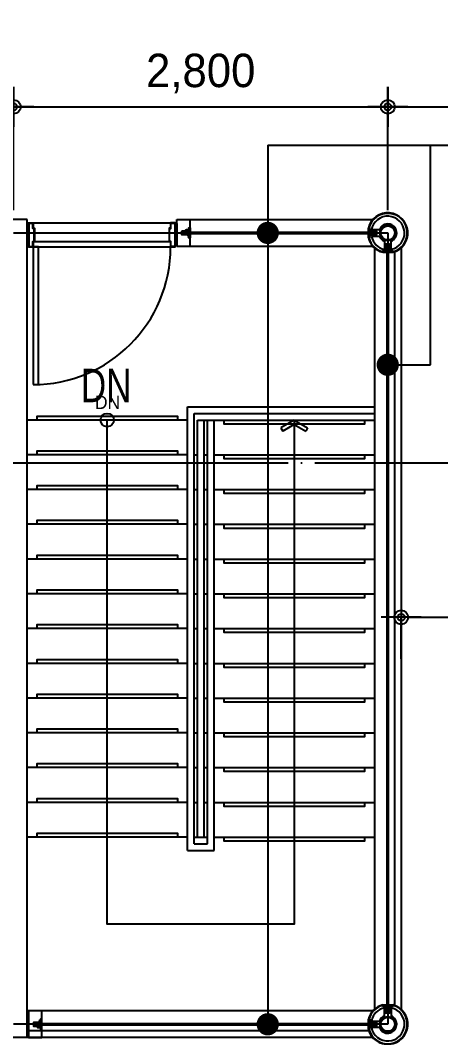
# Model space of a CAD drawing. Header units: millimetres. Extents: x 0 to 1390178, y 0 to 110113.
# Drawn here: x 528432 to 531578, y 32381 to 39991 of the extents above; entities that cross this region are included whole.
import ezdxf
from ezdxf.enums import TextEntityAlignment as Align
from ezdxf.xclip import XClip

# ---------------------------------------------------------------- set-up
doc = ezdxf.new("R2018")
doc.units = ezdxf.units.MM
doc.header["$LTSCALE"] = 100
doc.header["$XCLIPFRAME"] = 0
for name, pattern in [('X - 평면도$0$CEN', [62, 60, -1, 0, -1]), ('X - 평면도$0$CENTER2', [1.125, 0.75, -0.125, 0.125, -0.125]), ('X - 평면도$0$H2', [2, 1, -1])]:
    doc.linetypes.add(name, pattern=pattern)
doc.layers.get('DEFPOINTS').update_dxf_attribs({"color": 145})
for name, color, linetype in [('AA-XXXX-TEXT', 3, 'Continuous'), ('DIM', 7, 'Continuous'), ('SYM', 7, 'Continuous'), ('X - SHEET$0$AA-BORD-TEXT', 3, 'Continuous'), ('X - 평면도$0$A-sealant', 242, 'Continuous'), ('X - 평면도$0$A-SHU', 3, 'X - 평면도$0$H2'), ('X - 평면도$0$AA-SSXM-STRS', 4, 'Continuous'), ('X - 평면도$0$AA-WAXM-CONC', 2, 'Continuous'), ('X - 평면도$0$AA-XXXX-CNTL', 1, 'X - 평면도$0$CEN'), ('X - 평면도$0$AA-XXXX-FINL', 6, 'Continuous'), ('X - 평면도$0$AA-XXXX-SYMB', 7, 'Continuous'), ('X - 평면도$0$CEN', 1, 'X - 평면도$0$CEN'), ('X - 평면도$0$셔터', 4, 'Continuous')]:
    doc.layers.add(name, color=color, linetype=linetype)
doc.layers.add('X - 평면도$0$A-door', color=4, linetype='Continuous', lineweight=25)
doc.layers.add('X - 평면도$0$A-GUIDE TEXT', color=67, linetype='Continuous', plot=False)
doc.layers.add('X - 평면도$0$DEFPOINT', color=163, linetype='Continuous', plot=False)
doc.styles.add('HAUD01', font='Dotum.ttf')
doc.styles.get("Standard").update_dxf_attribs({"font": 'Dotum.ttf'})
doc.styles.add('X - SHEET$0$HAUD01', font='Dotum.ttf')
doc.styles.add('X - 평면도$0$HAUD01', font='Dotum.ttf')
doc.dimstyles.new('HAUD-80', dxfattribs={"dimscale": 100, "dimtxt": 2.5, "dimasz": 0.5, "dimexe": 0, "dimexo": 1.5, "dimgap": 1, "dimtad": 1, "dimdec": 0, "dimdsep": 46, "dimlunit": 6, "dimtxsty": 'HAUD01', "dimblk": 'Z_DOT', "dimcen": 2.5, "dimdle": 1.5, "dimclrd": 7, "dimclre": 7, "dimclrt": 4, "dimadec": 0, "dimazin": 0, "dimtfac": 1, "dimtdec": 0, "dimtix": 1, "dimtmove": 2, "dimatfit": 3, "dimfxl": 1, "dimtvp": 1, "dimtolj": 1, "dimtzin": 0, "dimarcsym": 0})

# ---------------------------------------------------------------- blocks, each defined once
blk = doc.blocks.new('X - SHEET$0$HAUDsheetV')
at = {"layer": 'X - SHEET$0$AA-BORD-TEXT', "color": 3, "style": 'X - SHEET$0$HAUD01'}
for tag, p in [('PJCode', (786, 567.935)), ('작성자', (786.112, 194.824)), ('검토자', (786.112, 181.824)), ('최종검토자', (786.112, 168.824)), ('승인자', (786.112, 155.824)), ('일자', (786.832, 144.018)), ('개정번호', (812, 65.92))]:
    blk.add_attdef(tag, text='', height=3, dxfattribs=at).set_placement(p, align=Align.MIDDLE_CENTER)
at = {"layer": 'X - SHEET$0$AA-BORD-TEXT', "color": 3, "lineweight": 30, "flags": 104}
blk.add_attdef('PJTitle', text='', height=4, dxfattribs=at).set_placement((787.248, 536.622), align=Align.MIDDLE_CENTER)
blk = doc.blocks.new('X - SHEET')
ref = blk.add_blockref('X - SHEET$0$HAUDsheetV', (-100, 0), dxfattribs=dict(xscale=100, yscale=100, zscale=100))
lines = blk.add_mtext('중랑구 상봉동 116-49번지 일원 2030 청년주택 \\P신축공사', dxfattribs={"layer": 'X - SHEET$0$AA-BORD-TEXT', "color": 3, "insert": (78624.8, 53662.2), "char_height": 5056.517, "attachment_point": 1})
ref.add_attrib('PJTitle', '', (78624.8, 53662.2), dxfattribs={"flags": 104}).embed_mtext(lines)
blk = doc.blocks.new('X - 평면도$0$arrow1')
for p, q in [((0, 0), (0.286, 0.501)), ((0.165, 0), (0.41, 0.429)), ((0.286, 0.501), (0.41, 0.43)), ((0, 0), (0.286, -0.501)), ((0.165, 0), (0.41, -0.429)), ((0.286, -0.501), (0.41, -0.43))]:
    blk.add_line(p, q)
blk = doc.blocks.new('X - 평면도$0$2F PL')
at = {"layer": 'X - 평면도$0$AA-WAXM-CONC'}
for p, q in [((-38907.2, 21190.9), (-39107.2, 21190.9)), ((-38907.2, 15070.9), (-38907.2, 21190.9)), ((-38907.2, 15070.9), (-40427.2, 15070.9))]:
    blk.add_line(p, q, dxfattribs=at)
blk = doc.blocks.new('X - 평면도$0$A$C2190af07')
blk.add_circle((52.5, 25.1), 6.85)
at = {"layer": 'X - 평면도$0$A-sealant'}
blk.add_lwpolyline([(34.1, -12.3, 0.422498), (34.3, -12.5), (44.1, -12.5, -0.414214), (46.5, -14.9), (46.5, -20.1, -0.414214), (44.1, -22.5), (33.9, -22.5, -0.414214), (31.5, -20.1), (31.5, -13.4), (31.5, -13, -0.143526), (36.8, 0, -0.88879), (36.9, -0.3, 0.11124), (34.1, -12.3)], format="xyb", dxfattribs=at)
at = {"layer": 'X - 평면도$0$셔터', "linetype": 'Continuous'}
blk.add_lwpolyline([(48, -14), (60, -14), (60, -36), (51.5, -36), (51.5, -37.5), (61.5, -37.5), (61.5, -12.5), (46.5, -12.5), (46.5, -22.5), (31.5, -22.5), (31.5, -12.5), (1.5, -12.5), (1.5, 12.5), (61.5, 12.5), (61.5, 37.5), (51.5, 37.5), (51.5, 36), (60, 36), (60, 14), (0, 14), (0, -14), (30, -14), (30, -24), (48, -24)], close=True, dxfattribs=at)
blk = doc.blocks.new('X - 평면도$0$D1100')
at = {"layer": 'X - 평면도$0$A-door', "color": 9}
for p, q in [((0, -5), (0, -1035)), ((40, -15), (40, -1025)), ((180, -5), (180, -1035))]:
    blk.add_line(p, q, dxfattribs=at)
at = {"layer": 'X - 평면도$0$A-door'}
for points in [[(30, 28.4), (1.6, 28.4), (1.6, -3.4), (41.6, -3.4), (41.6, -13.4), (138.4, -13.4), (138.4, -3.4), (178.4, -3.4), (178.4, 28.4), (150, 28.4), (150, 30), (180, 30), (180, -5), (140, -5), (140, -15), (40, -15), (40, -5), (0, -5), (0, 30), (30, 30)], [(-1030, -5), (-1030, -45), (0, -45), (0, -5)], [(30, -1068.4), (1.6, -1068.4), (1.6, -1036.6), (41.6, -1036.6), (41.6, -1026.6), (138.4, -1026.6), (138.4, -1036.6), (178.4, -1036.6), (178.4, -1068.4), (150, -1068.4), (150, -1070), (180, -1070), (180, -1035), (140, -1035), (140, -1025), (40, -1025), (40, -1035), (0, -1035), (0, -1070), (30, -1070)]]:
    blk.add_lwpolyline(points, close=True, dxfattribs=at)
at = {"layer": 'X - 평면도$0$A-door', "color": 8}
for points in [[(1.6, -3.4), (1.6, 28.4), (178.4, 28.4), (178.4, -3.4), (176.8, -3.4), (176.8, 26.8), (3.2, 26.8), (3.2, -3.4)], [(1.6, -1036.6), (1.6, -1068.4), (178.4, -1068.4), (178.4, -1036.6), (176.8, -1036.6), (176.8, -1066.8), (3.2, -1066.8), (3.2, -1036.6)]]:
    blk.add_lwpolyline(points, close=True, dxfattribs=at)
at = {"layer": 'X - 평면도$0$A-door', "color": 1}
blk.add_arc((0, -5), 1030, 180, 270, dxfattribs=at)
at = {"layer": 'X - 평면도$0$A-GUIDE TEXT'}
for p, q in [((175, 40), (5, 40)), ((175, -1080), (5, -1080))]:
    blk.add_line(p, q, dxfattribs=at)
blk = doc.blocks.new('X - 평면도', base_point=(-475.4, -286.7))
at = {"layer": 'X - 평면도$0$A-sealant'}
blk.add_lwpolyline([(802419.7, 54175.3, 0.422498), (802419.5, 54175.1), (802419.5, 54165.3, -0.414214), (802417.1, 54162.9), (802411.9, 54162.9, -0.414214), (802409.5, 54165.3), (802409.5, 54175.5, -0.414214), (802411.9, 54177.9), (802418.5, 54177.9), (802419, 54177.9, -0.143526), (802432, 54172.6, -0.88879), (802431.6, 54172.5, 0.11124), (802419.7, 54175.3)], format="xyb", dxfattribs=at)
at = {"layer": 'X - 평면도$0$A-SHU', "linetype": 'X - 평면도$0$CENTER2', "ltscale": 5, "const_width": 25}
for points in [[(802346.7, 54293.1), (800892, 54293.1)], [(802432, 54207.9), (802432, 48458.3)], [(802346.7, 48373.1), (799782, 48373.1)]]:
    blk.add_lwpolyline(points, dxfattribs=at)
at = {"layer": 'X - 평면도$0$AA-SSXM-STRS'}
for p, q in [((800852, 54393.1), (802312, 54393.1)), ((800852, 54193.1), (800852, 54393.1)), ((800952, 54193.1), (800952, 54393.1)), ((800852, 54193.1), (802312, 54193.1)), ((802332, 54181.3), (802332, 48484.9)), ((802482, 54151.7), (802482, 48514.5)), ((802532, 54181.3), (802532, 48484.9)), ((800932, 49673.1), (800932, 52993.1)), ((800932, 52993.1), (802332, 52993.1)), ((800932, 52893.1), (799732, 52893.1)), ((800982, 49723.1), (800982, 52943.1)), ((800982, 52943.1), (802332, 52943.1)), ((801007, 49773.1), (801007, 52893.1)), ((801007, 52893.1), (802332, 52893.1)), ((801057, 49773.1), (801057, 52893.1)), ((801082, 49723.1), (801082, 52893.1)), ((801132, 49673.1), (801132, 52893.1)), ((800932, 52633.1), (799732, 52633.1)), ((800982, 52633.1), (801007, 52633.1)), ((801057, 52633.1), (801082, 52633.1)), ((801132, 52633.1), (802332, 52633.1)), ((800932, 52373.1), (799732, 52373.1)), ((800982, 52373.1), (801007, 52373.1)), ((801057, 52373.1), (801082, 52373.1)), ((801132, 52373.1), (802332, 52373.1)), ((800932, 52113.1), (799732, 52113.1)), ((800982, 52113.1), (801007, 52113.1)), ((801057, 52113.1), (801082, 52113.1)), ((801132, 52113.1), (802332, 52113.1)), ((800932, 51853.1), (799732, 51853.1)), ((800982, 51853.1), (801007, 51853.1)), ((801057, 51853.1), (801082, 51853.1)), ((801132, 51853.1), (802332, 51853.1)), ((800932, 51593.1), (799732, 51593.1)), ((800982, 51593.1), (801007, 51593.1)), ((801057, 51593.1), (801082, 51593.1)), ((801132, 51593.1), (802332, 51593.1)), ((800932, 51333.1), (799732, 51333.1)), ((800982, 51333.1), (801007, 51333.1)), ((801057, 51333.1), (801082, 51333.1)), ((801132, 51333.1), (802332, 51333.1)), ((800932, 51073.1), (799732, 51073.1)), ((800982, 51073.1), (801007, 51073.1)), ((801057, 51073.1), (801082, 51073.1)), ((801132, 51073.1), (802332, 51073.1)), ((800932, 50813.1), (799732, 50813.1)), ((800982, 50813.1), (801007, 50813.1)), ((801057, 50813.1), (801082, 50813.1)), ((801132, 50813.1), (802332, 50813.1)), ((800932, 50553.1), (799732, 50553.1)), ((800982, 50553.1), (801007, 50553.1)), ((801057, 50553.1), (801082, 50553.1)), ((801132, 50553.1), (802332, 50553.1)), ((800932, 50293.1), (799732, 50293.1)), ((800982, 50293.1), (801007, 50293.1)), ((801057, 50293.1), (801082, 50293.1)), ((801132, 50293.1), (802332, 50293.1)), ((800932, 50033.1), (799732, 50033.1)), ((800982, 50033.1), (801007, 50033.1)), ((801057, 50033.1), (801082, 50033.1)), ((801132, 50033.1), (802332, 50033.1)), ((800932, 49773.1), (799732, 49773.1)), ((800982, 49773.1), (801082, 49773.1)), ((801132, 49773.1), (802332, 49773.1)), ((800982, 49723.1), (801082, 49723.1)), ((800932, 49673.1), (801132, 49673.1)), ((802320.2, 48473.1), (799732, 48473.1)), ((802290.6, 48323.1), (799732, 48323.1)), ((802320.2, 48273.1), (799732, 48273.1))]:
    blk.add_line(p, q, dxfattribs=at)
at = {"layer": 'X - 평면도$0$AA-SSXM-STRS', "color": 8}
for points in [[(799807, 52893.1), (799807, 52923.1), (800857, 52923.1), (800857, 52893.1)], [(802257, 52893.1), (802257, 52863.1), (801207, 52863.1), (801207, 52893.1)], [(799807, 52633.1), (799807, 52663.1), (800857, 52663.1), (800857, 52633.1)], [(802257, 52633.1), (802257, 52603.1), (801207, 52603.1), (801207, 52633.1)], [(799807, 52373.1), (799807, 52403.1), (800857, 52403.1), (800857, 52373.1)], [(802257, 52373.1), (802257, 52343.1), (801207, 52343.1), (801207, 52373.1)], [(799807, 52113.1), (799807, 52143.1), (800857, 52143.1), (800857, 52113.1)], [(802257, 52113.1), (802257, 52083.1), (801207, 52083.1), (801207, 52113.1)], [(799807, 51853.1), (799807, 51883.1), (800857, 51883.1), (800857, 51853.1)], [(802257, 51853.1), (802257, 51823.1), (801207, 51823.1), (801207, 51853.1)], [(799807, 51593.1), (799807, 51623.1), (800857, 51623.1), (800857, 51593.1)], [(802257, 51593.1), (802257, 51563.1), (801207, 51563.1), (801207, 51593.1)], [(799807, 51333.1), (799807, 51363.1), (800857, 51363.1), (800857, 51333.1)], [(802257, 51333.1), (802257, 51303.1), (801207, 51303.1), (801207, 51333.1)], [(799807, 51073.1), (799807, 51103.1), (800857, 51103.1), (800857, 51073.1)], [(802257, 51073.1), (802257, 51043.1), (801207, 51043.1), (801207, 51073.1)], [(799807, 50813.1), (799807, 50843.1), (800857, 50843.1), (800857, 50813.1)], [(802257, 50813.1), (802257, 50783.1), (801207, 50783.1), (801207, 50813.1)], [(799807, 50553.1), (799807, 50583.1), (800857, 50583.1), (800857, 50553.1)], [(802257, 50553.1), (802257, 50523.1), (801207, 50523.1), (801207, 50553.1)], [(799807, 50293.1), (799807, 50323.1), (800857, 50323.1), (800857, 50293.1)], [(802257, 50293.1), (802257, 50263.1), (801207, 50263.1), (801207, 50293.1)], [(799807, 50033.1), (799807, 50063.1), (800857, 50063.1), (800857, 50033.1)], [(802257, 50033.1), (802257, 50003.1), (801207, 50003.1), (801207, 50033.1)], [(799807, 49773.1), (799807, 49803.1), (800857, 49803.1), (800857, 49773.1)], [(802257, 49773.1), (802257, 49743.1), (801207, 49743.1), (801207, 49773.1)]]:
    blk.add_lwpolyline(points, dxfattribs=at)
at = {"layer": 'X - 평면도$0$AA-SSXM-STRS'}
blk.add_lwpolyline([(799842, 48472.9), (799742, 48472.9), (799742, 48273.1), (799842, 48273.1)], close=True, dxfattribs=at)
at = {"layer": 'X - 평면도$0$AA-XXXX-CNTL'}
blk.add_line((783286.2, 52573.1), (844213.6, 52573.1), dxfattribs=at)
at = {"layer": 'X - 평면도$0$AA-XXXX-FINL', "color": 8}
for p, q in [((802380.1, 54317), (802309.1, 54317)), ((802309.2, 54268.6), (802380.3, 54268.6)), ((802408.1, 54241.2), (802408.1, 54170.2)), ((802456.5, 54170.3), (802456.5, 54241.5)), ((802408.1, 48425), (802408.1, 48496)), ((802456.5, 48495.9), (802456.5, 48424.7)), ((802380.1, 48349.2), (802309.1, 48349.2)), ((802309.2, 48397.6), (802380.3, 48397.6))]:
    blk.add_line(p, q, dxfattribs=at)
at = {"layer": 'X - 평면도$0$AA-XXXX-FINL', "color": 3}
for centre, radius in [((802432, 54293.1), 57.2), ((802432, 54293.1), 52.7), ((802432, 48373.1), 57.2), ((802432, 48373.1), 52.7)]:
    blk.add_circle(centre, radius, dxfattribs=at)
at = {"layer": 'X - 평면도$0$AA-XXXX-FINL'}
for centre, radius, start, end in [((802432, 54293.1), 150, 284.47751, 165.52249), ((802432, 54293.1), 146.3, 284.85395, 165.14605), ((802432, 54293.1), 150, 194.47751, 255.52249), ((802432, 54293.1), 146.3, 194.85395, 255.14605), ((802432, 48373.1), 150, 104.47751, 165.52249), ((802432, 48373.1), 150, 194.47751, 75.52249), ((802432, 48373.1), 146.3, 104.85395, 165.14605), ((802432, 48373.1), 146.3, 194.85395, 75.14605)]:
    blk.add_arc(centre, radius, start, end, dxfattribs=at)
at = {"layer": 'X - 평면도$0$AA-XXXX-FINL', "color": 8}
for centre, start, end in [((802432, 54293.1), 281.27654, 169.01255), ((802432, 54293.1), 191.27654, 259.01255), ((802432, 48373.1), 190.98745, 78.72346), ((802432, 48373.1), 100.98745, 168.72346)]:
    blk.add_arc(centre, 125.2, start, end, dxfattribs=at)
at = {"layer": 'X - 평면도$0$AA-XXXX-FINL', "color": 3}
for centre, radius, start, end in [((802432, 54293.1), 66.9, 291.45318, 159.11573), ((802432, 54293.1), 63.2, 292.7838, 157.82412), ((802432, 54293.1), 66.9, 201.45318, 249.11573), ((802432, 54293.1), 63.2, 202.7838, 247.82412), ((802432, 48373.1), 66.9, 200.88427, 68.54682), ((802432, 48373.1), 66.9, 110.88427, 158.54682), ((802432, 48373.1), 63.2, 202.17588, 67.2162), ((802432, 48373.1), 63.2, 112.17588, 157.2162)]:
    blk.add_arc(centre, radius, start, end, dxfattribs=at)
at = {"layer": 'X - 평면도$0$AA-XXXX-SYMB'}
blk.add_lwpolyline([(801732, 52893.1), (801732, 49123.1), (800332, 49123.1), (800332, 52893.1)], dxfattribs=at)
blk.add_circle((800332, 52893.1), 50, dxfattribs=at)
at = {"layer": 'X - 평면도$0$CEN'}
for p, q in [((799632, 54293.1), (802432, 54293.1)), ((802432, 54293.1), (802432, 48373.1)), ((802432, 48373.1), (799632, 48373.1))]:
    blk.add_line(p, q, dxfattribs=at)
for name, p in [('X - 평면도$0$2F PL', (838639.2, 33202.2)), ('X - 평면도$0$A$C2190af07', (799780.5, 48373.1))]:
    blk.add_blockref(name, p)
for name, p, rotation in [('X - 평면도$0$D1100', (799772, 54188.1), 90), ('X - 평면도$0$A$C2190af07', (802348.2, 54293.1), 180), ('X - 평면도$0$A$C2190af07', (802432, 54209.4), 270)]:
    blk.add_blockref(name, p, dxfattribs=dict(rotation=rotation))
at = {"xscale": -1}
for p, rotation in [((800890.5, 54293.1), 180), ((802432, 48456.8), 270)]:
    blk.add_blockref('X - 평면도$0$A$C2190af07', p, dxfattribs=dict(at, rotation=rotation))
blk.add_blockref('X - 평면도$0$A$C2190af07', (802348.2, 48373.1), dxfattribs=at)
at = {"layer": 'X - 평면도$0$AA-XXXX-SYMB', "xscale": -200.0000000000006, "yscale": 200.0000000000006, "zscale": 200, "rotation": 90}
blk.add_blockref('X - 평면도$0$arrow1', (801732, 52893.1), dxfattribs=at)
at = {"layer": 'X - 평면도$0$DEFPOINT', "style": 'X - 평면도$0$HAUD01'}
blk.add_text('DN', height=100, dxfattribs=at).set_placement((800334.9, 53025.8), align=Align.MIDDLE_CENTER)
blk = doc.blocks.new('Z_DOT')
at = {"layer": 'DIM', "color": 0}
for p, q in [((0, -3), (0, 3)), ((-3, 0), (3, 0))]:
    blk.add_line(p, q, dxfattribs=at)
for radius in [1.05, 0.525]:
    blk.add_circle((0, 0), radius, dxfattribs=at)
blk = doc.blocks.new('*D407')
at = {"layer": 'DEFPOINTS', "color": 0, "transparency": 16777216}
for p in [(533282.1, 35525), (531282.1, 35065.5), (533282.1, 35065.5)]:
    blk.add_point(p, dxfattribs=at)
at = {"layer": 'DIM', "color": 7, "lineweight": -2, "transparency": 16777216}
for p, q in [((531282.1, 35215.5), (531282.1, 35525)), ((531332.1, 35525), (533232.1, 35525)), ((533282.1, 35215.5), (533282.1, 35525))]:
    blk.add_line(p, q, dxfattribs=at)
at = {"layer": 'DIM', "color": 7, "lineweight": -2, "transparency": 16777216, "xscale": 50, "yscale": 50, "zscale": 50, "rotation": 180}
blk.add_blockref('Z_DOT', (531282.1, 35525), dxfattribs=at)
at = {"layer": 'DIM', "color": 7, "lineweight": -2, "transparency": 16777216, "xscale": 50, "yscale": 50, "zscale": 50}
blk.add_blockref('Z_DOT', (533282.1, 35525), dxfattribs=at)
at = {"layer": 'DIM', "color": 4, "transparency": 16777216, "insert": (532282.1, 35774.3), "char_height": 250, "attachment_point": 5, "style": 'HAUD01'}
blk.add_mtext('\\A1;2,000', dxfattribs=at)
blk = doc.blocks.new('*D409')
at = {"layer": 'DEFPOINTS', "color": 0, "transparency": 16777216}
for p in [(528382.1, 39343.7), (525742.1, 38420.7), (528382.1, 38420.7)]:
    blk.add_point(p, dxfattribs=at)
at = {"layer": 'DIM', "color": 7, "lineweight": -2, "transparency": 16777216}
for p, q in [((525742.1, 38570.7), (525742.1, 39343.7)), ((525792.1, 39343.7), (528332.1, 39343.7)), ((528382.1, 38570.7), (528382.1, 39343.7))]:
    blk.add_line(p, q, dxfattribs=at)
at = {"layer": 'DIM', "color": 7, "lineweight": -2, "transparency": 16777216, "xscale": 50, "yscale": 50, "zscale": 50, "rotation": 180}
blk.add_blockref('Z_DOT', (525742.1, 39343.7), dxfattribs=at)
at = {"layer": 'DIM', "color": 7, "lineweight": -2, "transparency": 16777216, "xscale": 50, "yscale": 50, "zscale": 50}
blk.add_blockref('Z_DOT', (528382.1, 39343.7), dxfattribs=at)
at = {"layer": 'DIM', "color": 4, "transparency": 16777216, "insert": (527062.1, 39592.9), "char_height": 250, "attachment_point": 5, "style": 'HAUD01'}
blk.add_mtext('\\A1;2,640', dxfattribs=at)
blk = doc.blocks.new('*D410')
at = {"layer": 'DEFPOINTS', "color": 0, "transparency": 16777216}
for p in [(531182.1, 39343.7), (528382.1, 38420.7), (531182.1, 38420.7)]:
    blk.add_point(p, dxfattribs=at)
at = {"layer": 'DIM', "color": 7, "lineweight": -2, "transparency": 16777216}
for p, q in [((528382.1, 38570.7), (528382.1, 39343.7)), ((528432.1, 39343.7), (531132.1, 39343.7)), ((531182.1, 38570.7), (531182.1, 39343.7))]:
    blk.add_line(p, q, dxfattribs=at)
at = {"layer": 'DIM', "color": 7, "lineweight": -2, "transparency": 16777216, "xscale": 50, "yscale": 50, "zscale": 50, "rotation": 180}
blk.add_blockref('Z_DOT', (528382.1, 39343.7), dxfattribs=at)
at = {"layer": 'DIM', "color": 7, "lineweight": -2, "transparency": 16777216, "xscale": 50, "yscale": 50, "zscale": 50}
blk.add_blockref('Z_DOT', (531182.1, 39343.7), dxfattribs=at)
at = {"layer": 'DIM', "color": 4, "transparency": 16777216, "insert": (529782.1, 39592.9), "char_height": 250, "attachment_point": 5, "style": 'HAUD01'}
blk.add_mtext('\\A1;2,800', dxfattribs=at)
blk = doc.blocks.new('*D411')
at = {"layer": 'DEFPOINTS', "color": 0, "transparency": 16777216}
for p in [(533512.1, 39343.7), (531182.1, 38420.7), (533512.1, 38420.7)]:
    blk.add_point(p, dxfattribs=at)
at = {"layer": 'DIM', "color": 7, "lineweight": -2, "transparency": 16777216}
for p, q in [((531182.1, 38570.7), (531182.1, 39343.7)), ((531232.1, 39343.7), (533462.1, 39343.7)), ((533512.1, 38570.7), (533512.1, 39343.7))]:
    blk.add_line(p, q, dxfattribs=at)
at = {"layer": 'DIM', "color": 7, "lineweight": -2, "transparency": 16777216, "xscale": 50, "yscale": 50, "zscale": 50, "rotation": 180}
blk.add_blockref('Z_DOT', (531182.1, 39343.7), dxfattribs=at)
at = {"layer": 'DIM', "color": 7, "lineweight": -2, "transparency": 16777216, "xscale": 50, "yscale": 50, "zscale": 50}
blk.add_blockref('Z_DOT', (533512.1, 39343.7), dxfattribs=at)
at = {"layer": 'DIM', "color": 4, "transparency": 16777216, "insert": (532347.1, 39592.9), "char_height": 250, "attachment_point": 5, "style": 'HAUD01'}
blk.add_mtext('\\A1;2,330', dxfattribs=at)

msp = doc.modelspace()

# ---------------------------------------------------------------- block references
ref = msp.add_blockref('X - 평면도', (-271725.3, -16179.1))
XClip(ref).set_block_clipping_path([(775249.9173510048, 15892.4063044167), (859249.9173510048, 75292.4063044167)])

# ---------------------------------------------------------------- next in the draw order: linework, layer by layer
at = {"layer": 'SYM'}
for p, q in [((530283.7, 39056.3), (531821, 39056.3)), ((530283.7, 39056.3), (530283.7, 32480.7)), ((531501.5, 37414.2), (531501.5, 39056.3)), ((531182.1, 37414.2), (531501.5, 37414.2))]:
    msp.add_line(p, q, dxfattribs=at)
at = {"layer": 'SYM', "const_width": 83.2}
for points in [[(530283.7, 38359, 1), (530283.7, 38442.4, 1)], [(531182.1, 37372.5, 1), (531182.1, 37455.9, 1)], [(530283.7, 32439, 1), (530283.7, 32522.4, 1)]]:
    msp.add_lwpolyline(points, format="xyb", close=True, dxfattribs=at)

# ---------------------------------------------------------------- next in the draw order: block references
for p in [(336000, 0), (420000, 0)]:
    msp.add_blockref('X - SHEET', p)

# ---------------------------------------------------------------- next in the draw order: texts
at = {"layer": 'AA-XXXX-TEXT', "style": 'HAUD01', "width": 0.8}
msp.add_text('DN', height=250, dxfattribs=at).set_placement((529074.5, 37259.3), align=Align.MIDDLE_CENTER)

# ---------------------------------------------------------------- next in the draw order: dimensions: what is measured, and where the dimension line sits
at = {"layer": 'DIM'}
for base, p1, p2, picture, middle in [((528382.1, 39343.7), (525742.1, 38420.7), (528382.1, 38420.7), '*D409', (527062.1, 39592.9)), ((531182.1, 39343.7), (528382.1, 38420.7), (531182.1, 38420.7), '*D410', (529782.1, 39592.9))]:
    dim = msp.add_linear_dim(base=base, p1=p1, p2=p2, dimstyle='HAUD-80', override={"dimscale": 100}, dxfattribs=at)
    dim.commit()
    dim.dimension.update_dxf_attribs({"geometry": picture, "text_midpoint": middle})
dim = msp.add_linear_dim(base=(533512.1, 39343.7), p1=(531182.1, 38420.7), p2=(533512.1, 38420.7), dimstyle='HAUD-80', dxfattribs=at)
dim.commit()
dim.dimension.update_dxf_attribs({"geometry": '*D411', "text_midpoint": (532347.1, 39592.9)})
dim = msp.add_aligned_dim(p1=(531282.1, 35065.5), p2=(533282.1, 35065.5), distance=459.5, dimstyle='HAUD-80', dxfattribs=at)
dim.commit()
dim.dimension.update_dxf_attribs({"geometry": '*D407', "text_midpoint": (532282.1, 35774.3)})

doc.saveas('drawing.dxf')
